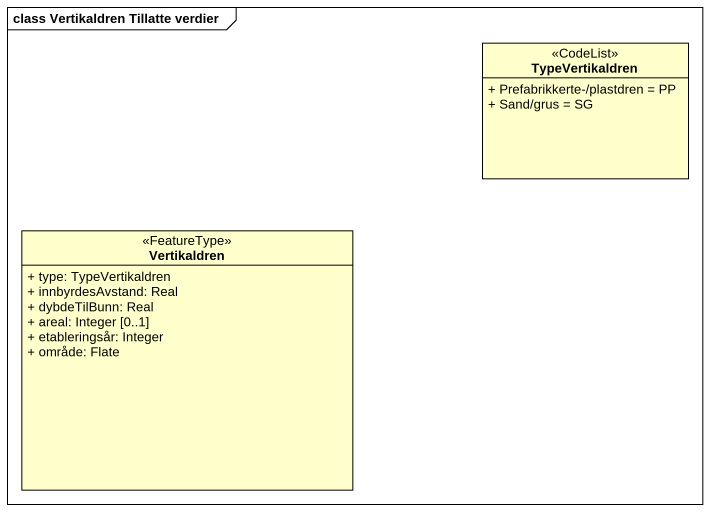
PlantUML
@startuml
mainframe class Vertikaldren Tillatte verdier
hide circle
hide empty members
skinparam classAttributeIconSize 0
class TypeVertikaldren <<CodeList>> {
  + Prefabrikkerte-/plastdren = PP
  + Sand/grus = SG
}
class Vertikaldren <<FeatureType>> {
  + type: TypeVertikaldren
  + innbyrdesAvstand: Real
  + dybdeTilBunn: Real
  + areal: Integer [0..1]
  + etableringsår: Integer
  + område: Flate
}
@enduml
